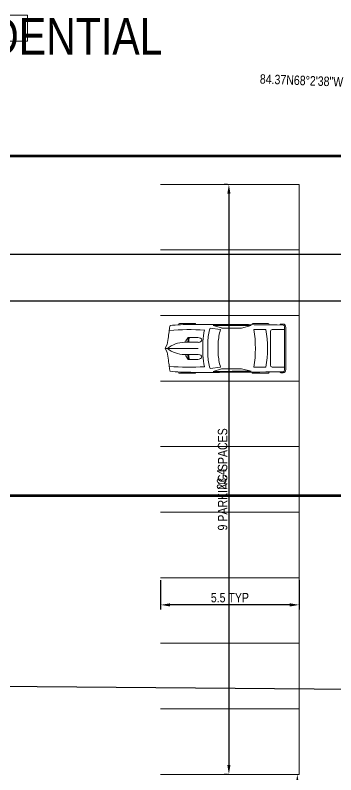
# Model space of a CAD drawing. Header units: metres. Extents: x -131662 to -32229, y -64241 to -2112.
# Drawn here: x -89039 to -76319, y -32564 to -2439 of the extents above; entities that cross this region are included whole.
import ezdxf

# ---------------------------------------------------------------- set-up
doc = ezdxf.new("R2010")
doc.units = ezdxf.units.M
doc.linetypes.add('ACAD_ISO09W100', pattern=[45, 24, -3, 6, -3, 6, -3])
for name, color, linetype, lineweight in [('C-ANNOTATIONS', 1, 'Continuous', 9), ('LR-BUILDING', 7, 'Continuous', 70), ('LR-EQUIPMENT', 6, 'Continuous', 9), ('LR-HATCH', 9, 'Continuous', 0), ('LR-PROPERTY LINE', 4, 'ACAD_ISO09W100', 70)]:
    doc.layers.add(name, color=color, linetype=linetype, lineweight=lineweight)
doc.styles.add('300 Title Text', font='arial.ttf', dxfattribs={"width": 0.8, "height": 700})
doc.styles.add('Dimension Text', font='arial.ttf', dxfattribs={"width": 0.8})
doc.styles.get("Standard").update_dxf_attribs({"font": 'arial.ttf'})
doc.dimstyles.new('Copy of DIM 150 - LENIN', dxfattribs={"dimscale": 150, "dimtxt": 2.5, "dimasz": 2.5, "dimexe": 1.25, "dimexo": 0.625, "dimtad": 1, "dimlfac": 0.001, "dimdsep": 46, "dimtxsty": 'Dimension Text', "dimcen": 2.5, "dimclrd": 256, "dimclre": 256, "dimclrt": 256, "dimadec": 0, "dimazin": 0, "dimtfac": 1, "dimtmove": 0, "dimatfit": 3, "dimfxl": 1, "dimarcsym": 0})
doc.dimstyles.new('DIM 150 - 2', dxfattribs={"dimscale": 150, "dimtxt": 2.5, "dimasz": 2.5, "dimexe": 1.25, "dimexo": 0.625, "dimtad": 1, "dimlfac": 0.001, "dimzin": 1, "dimdsep": 46, "dimtxsty": 'Standard', "dimcen": 2.5, "dimse1": 1, "dimse2": 1, "dimclrd": 256, "dimclre": 256, "dimclrt": 256, "dimadec": 0, "dimazin": 0, "dimtfac": 1, "dimtmove": 0, "dimatfit": 3, "dimfxl": 1, "dimarcsym": 0})
doc.dimstyles.new('DIM 150 - LR', dxfattribs={"dimscale": 150, "dimtxt": 2.5, "dimasz": 2.5, "dimexe": 1.25, "dimexo": 0.625, "dimtad": 1, "dimlfac": 0.001, "dimdsep": 46, "dimtxsty": 'Dimension Text', "dimcen": 2.5, "dimse1": 1, "dimse2": 1, "dimsd1": 1, "dimsd2": 1, "dimclrd": 256, "dimclre": 256, "dimclrt": 256, "dimadec": 0, "dimazin": 0, "dimtfac": 1, "dimtmove": 0, "dimatfit": 3, "dimfxl": 1, "dimarcsym": 0})

# ---------------------------------------------------------------- blocks, each defined once
blk = doc.blocks.new('*D105')
at = {"layer": 'Defpoints', "color": 0, "transparency": 16777216}
for p in [(-80520, -9148), (-80520, -32548), (-80520, -32548)]:
    blk.add_point(p, dxfattribs=at)
at = {"layer": 'C-ANNOTATIONS', "transparency": 16777216, "insert": (-80808, -20848), "char_height": 375, "attachment_point": 5, "rotation": 90, "style": 'Dimension Text'}
blk.add_mtext('9 PARKING SPACES', dxfattribs=at)
blk = doc.blocks.new('*U22')
for p, q in [((21.1, 37.4), (21.1, 36.8)), ((46.6, 38.9), (22.4, 38.9)), ((47.8, 37.4), (47.8, 37.4)), ((88, 31.9), (74.8, 35.9)), ((134.3, 35.6), (119.3, 31.8)), ((135.5, 37.1), (135.5, 37.4)), ((136.7, 38.9), (160.9, 38.9)), ((162.1, 37.4), (162.1, 36.8)), ((70, 31.5), (86.4, 29.4)), ((138.4, 29.4), (157.2, 29.4)), ((164.5, 26.4), (164.5, -26.4)), ((186.5, 29.4), (167, 29.4)), ((186.5, -33.5), (186.5, 33.5)), ((188.4, -32.8), (188.4, 32.8)), ((32.3, 11.6), (36.1, 17.2)), ((36.1, 17.2), (50.9, 17.2)), ((3.3, 6.1), (0.1, 0.4)), ((29.8, 9.5), (51.7, 9.5)), ((32.1, 9.5), (32.1, 11.2)), ((58.9, -10.8), (58.9, 10.8)), ((66.6, -10.5), (66.6, 10.5)), ((82.7, 8.5), (82.7, -8.5)), ((186.5, -10.5), (186.5, 10.5)), ((0, 0), (51.7, 0)), ((0.1, -0.4), (3.3, -6.1)), ((29.8, -9.5), (51.7, -9.5)), ((32.1, -9.5), (32.1, -11.2)), ((32.3, -11.6), (36.1, -17.2)), ((36.1, -17.2), (50.9, -17.2)), ((86.4, -29.4), (70, -31.5)), ((88, -31.9), (74.8, -35.9)), ((134.3, -35.6), (119.3, -31.8)), ((157.2, -29.4), (138.4, -29.4)), ((167, -29.4), (186.5, -29.4)), ((21.1, -37.4), (21.1, -36.8)), ((46.6, -38.9), (22.4, -38.9)), ((47.8, -37.4), (47.8, -37.4)), ((135.5, -37.1), (135.5, -37.4)), ((136.7, -38.9), (160.9, -38.9)), ((162.1, -37.4), (162.1, -36.8))]:
    blk.add_line(p, q)
for centre, major_axis, ratio, start_param, end_param in [((266, -27.5), (0, 313.3), 0.842304, 1.367076, 1.39176), ((41.2, -490.9), (0, 528.2), 0.842304, 0.00281, 0.075598), ((22.4, 37.4), (0, -1.48), 0.842304, 3.141593, 4.712389), ((64.5, -10555.6), (0, 10593), 0.842304, -0.013397, 0.002797), ((46.6, 37.4), (0, 1.48), 0.842304, -1.570796, 0), ((64.5, -10555.6), (0, -10591.5), 0.842304, 3.133765, 3.140441), ((136.7, 37.4), (0, -1.48), 0.842304, 3.141593, 4.712389), ((160.9, 37.4), (0, 1.48), 0.842304, -1.570796, 0), ((180.6, 35.8), (0, 2.22), 0.842304, -0.013017, 1.249894), ((64.5, -10556.4), (0, 10595.3), 0.842304, -0.013397, -0.013017), ((184, 32.8), (0, -5.25), 0.842304, 1.570796, 3.128196), ((184, 33.5), (0, -2.96), 0.842304, 1.570796, 3.128196), ((259.2, -27.5), (0, -305.3), 0.842304, 4.528606, 4.561838), ((37.5, -594), (0, -623.3), 0.842304, 3.096046, 3.200911), ((134.4, 5.4), (0, -89.8), 0.842304, 4.449482, 4.652344), ((135.3, 5.4), (0, 81.8), 0.842304, 1.245306, 1.50788), ((149.6, 2.8), (0, -79.6), 0.842304, 4.372215, 4.640744), ((95.8, -3666.4), (0, -3698.2), 0.842304, 3.134049, 3.144098), ((17.1, 0), (0, 147), 0.842304, 4.511394, 4.913384), ((35.9, 0), (0, 147), 0.842304, 4.511394, 4.913384), ((167, 26.4), (0, 2.96), 0.842304, 0, 1.570796), ((-204.5, 52.4), (0, -251), 0.842304, 1.385369, 1.434372), ((13, 17), (0, 27.4), 0.842304, 4.435146, 4.718221), ((14.2, 17), (0, 27.4), 0.842304, 4.435146, 4.718221), ((50.8, 13.3), (6.34, -0.36), 0.603834, -1.395552, 1.581315), ((0.6, 0), (0, -0.74), 0.842304, 4.131459, 5.293319), ((29.8, -46.7), (0, 56.2), 0.842304, 0, 0.590319), ((32.7, 11.2), (0, 0.74), 0.842304, 0.879714, 1.570796), ((-204.5, -52.4), (0, 251), 0.842304, -1.434372, -1.385369), ((29.8, 46.7), (0, 56.2), 0.842304, 2.551274, 3.141593), ((32.7, -11.2), (0, -0.74), 0.842304, 4.712389, 5.403472), ((13, -17), (0, -27.4), 0.842304, 1.564964, 1.848039), ((14.2, -17), (0, -27.4), 0.842304, 1.564964, 1.848039), ((134.4, -5.4), (0, -89.8), 0.842304, -1.510751, -1.307889), ((135.3, -5.4), (0, -81.8), 0.842304, -1.50788, -1.245306), ((149.6, -2.8), (0, -79.6), 0.842304, -1.499151, -1.230623), ((259.2, 27.5), (0, 305.3), 0.842304, 1.721348, 1.754579), ((266, 27.5), (0, 313.3), 0.842304, 1.749832, 1.774517), ((37.5, 594), (0, -623.3), 0.842304, -0.059319, 0.045547), ((95.8, 3666.4), (0, -3698.2), 0.842304, -0.002505, 0.007544), ((167, -26.4), (0, -2.96), 0.842304, 4.712389, 6.283185), ((184, -32.8), (0, -5.25), 0.842304, 0.013397, 1.570796), ((184, -33.5), (0, 2.96), 0.842304, 3.15499, 4.712389), ((41.2, 490.9), (0, -528.2), 0.842304, -0.075598, -0.00281), ((22.4, -37.4), (0, 1.48), 0.842304, 1.570796, 3.141593), ((64.5, 10555.6), (0, 10593), 0.842304, 3.138796, 3.15499), ((46.6, -37.4), (0, -1.48), 0.842304, 0, 1.570796), ((64.5, 10555.6), (0, -10591.5), 0.842304, 0.001152, 0.007828), ((136.7, -37.4), (0, -1.48), 0.842304, -1.570796, 0), ((160.9, -37.4), (0, 1.48), 0.842304, 3.141593, 4.712389), ((180.6, -35.8), (0, -2.22), 0.842304, -1.249894, 0.013017), ((64.5, 10556.4), (0, 10595.3), 0.842304, 3.15461, 3.15499)]:
    blk.add_ellipse(centre, major_axis=major_axis, ratio=ratio, start_param=start_param, end_param=end_param)
at = {"extrusion": (0, 0, -1)}
blk.add_ellipse((50.8, -13.3), major_axis=(6.34, 0.36), ratio=0.603834, start_param=-1.395552, end_param=1.581315, dxfattribs=at)
blk = doc.blocks.new('RESIDENTIAL')
at = {"layer": 'C-ANNOTATIONS'}
blk.add_lwpolyline([(-2370, 443), (2370, 443), (2370, -443), (-2370, -443)], close=True, dxfattribs=at)
at = {"layer": 'C-ANNOTATIONS', "insert": (-2209, 351), "char_height": 1252.7, "width": 35.23, "attachment_point": 1, "style": '300 Title Text'}
blk.add_mtext('RESIDENTIAL', dxfattribs=at)
blk = doc.blocks.new('A$C599837e3')
at = {"layer": 'LR-BUILDING', "xscale": 0.8870610831241271, "yscale": 0.8870610831241271, "zscale": 0.8870610831241271}
blk.add_blockref('RESIDENTIAL', (2103, 393), dxfattribs=at)
blk = doc.blocks.new('*D115')
at = {"layer": 'Defpoints', "color": 0, "transparency": 16777216}
for p in [(-119885, -4894), (-35536, -6866), (-35577, -7999)]:
    blk.add_point(p, dxfattribs=at)
at = {"layer": 'C-ANNOTATIONS', "transparency": 16777216, "insert": (-77679, -5029), "char_height": 375, "width": 3183.4, "attachment_point": 5, "rotation": 357.8907, "style": 'Dimension Text'}
blk.add_mtext('84.37N68%%D2\'38"W', dxfattribs=at)
blk = doc.blocks.new('*D118')
at = {"layer": 'C-ANNOTATIONS', "lineweight": -2, "transparency": 16777216}
blk.add_line((-77845, -32923), (-77844, -33963), dxfattribs=at)
at = {"layer": 'C-ANNOTATIONS', "transparency": 16777216}
for points in [[(-77783, -32923), (-77908, -32923), (-77845, -32548)], [(-77782, -33963), (-77907, -33963), (-77844, -34338)]]:
    blk.add_solid(points, dxfattribs=at)
at = {"layer": 'Defpoints', "color": 0, "transparency": 16777216}
for p in [(-77770, -32548), (-77844, -34338), (-77768, -34338)]:
    blk.add_point(p, dxfattribs=at)
at = {"layer": 'C-ANNOTATIONS', "transparency": 16777216, "insert": (-77559, -33443), "char_height": 375, "attachment_point": 5, "rotation": 270.05}
blk.add_mtext('1.79', dxfattribs=at)
blk = doc.blocks.new('*D123')
at = {"layer": 'C-ANNOTATIONS', "lineweight": -2, "transparency": 16777216}
blk.add_line((-98707, -13763), (-35839, -13763), dxfattribs=at)
at = {"layer": 'C-ANNOTATIONS', "transparency": 16777216}
for points in [[(-98707, -13700), (-98707, -13825), (-99082, -13763)], [(-35839, -13700), (-35839, -13825), (-35464, -13763)]]:
    blk.add_solid(points, dxfattribs=at)
at = {"layer": 'Defpoints', "color": 0, "transparency": 16777216}
for p in [(-35464, -13763), (-35464, -14742), (-99082, -14829)]:
    blk.add_point(p, dxfattribs=at)
at = {"layer": 'C-ANNOTATIONS', "transparency": 16777216, "insert": (-67273, -13478), "char_height": 375, "attachment_point": 5}
blk.add_mtext('63.62', dxfattribs=at)
blk = doc.blocks.new('*D124')
at = {"layer": 'C-ANNOTATIONS', "lineweight": -2, "transparency": 16777216}
blk.add_line((-94861, -11915), (-35903, -11915), dxfattribs=at)
at = {"layer": 'C-ANNOTATIONS', "transparency": 16777216}
for points in [[(-94861, -11853), (-94861, -11978), (-95236, -11915)], [(-35903, -11853), (-35903, -11978), (-35528, -11915)]]:
    blk.add_solid(points, dxfattribs=at)
at = {"layer": 'Defpoints', "color": 0, "transparency": 16777216}
for p in [(-35528, -10938), (-95236, -11940), (-35528, -11915)]:
    blk.add_point(p, dxfattribs=at)
at = {"layer": 'C-ANNOTATIONS', "transparency": 16777216, "insert": (-65382, -11630), "char_height": 375, "attachment_point": 5}
blk.add_mtext('59.71', dxfattribs=at)
blk = doc.blocks.new('*D88')
at = {"layer": 'C-ANNOTATIONS', "lineweight": -2, "transparency": 16777216}
for p, q in [((-80614, -9148), (-80748, -9148)), ((-80561, -9523), (-80561, -32173)), ((-80614, -32548), (-80748, -32548))]:
    blk.add_line(p, q, dxfattribs=at)
at = {"layer": 'C-ANNOTATIONS', "transparency": 16777216}
for points in [[(-80623, -9523), (-80498, -9523), (-80561, -9148)], [(-80623, -32173), (-80498, -32173), (-80561, -32548)]]:
    blk.add_solid(points, dxfattribs=at)
at = {"layer": 'Defpoints', "color": 0, "transparency": 16777216}
for p in [(-80520, -9148), (-80561, -32548), (-80520, -32548)]:
    blk.add_point(p, dxfattribs=at)
at = {"layer": 'C-ANNOTATIONS', "transparency": 16777216, "insert": (-80846, -20848), "char_height": 375, "attachment_point": 5, "rotation": 90, "style": 'Dimension Text'}
blk.add_mtext('23.4', dxfattribs=at)
blk = doc.blocks.new('*D99')
at = {"layer": 'C-ANNOTATIONS', "lineweight": -2, "transparency": 16777216}
for p, q in [((-102951, -27578), (-102963, -29131)), ((-35288, -28117), (-35301, -29670)), ((-102587, -28947), (-35674, -29480))]:
    blk.add_line(p, q, dxfattribs=at)
at = {"layer": 'C-ANNOTATIONS', "transparency": 16777216}
for points in [[(-102586, -28884), (-102587, -29009), (-102962, -28944)], [(-35674, -29417), (-35675, -29542), (-35299, -29483)]]:
    blk.add_solid(points, dxfattribs=at)
at = {"layer": 'Defpoints', "color": 0, "transparency": 16777216}
for p in [(-102950, -27484), (-35287, -28023), (-35299, -29483)]:
    blk.add_point(p, dxfattribs=at)
at = {"layer": 'C-ANNOTATIONS', "transparency": 16777216, "insert": (-69425, -28926), "char_height": 375, "attachment_point": 5, "rotation": 359.5435, "style": 'Dimension Text'}
blk.add_mtext('67.66', dxfattribs=at)
blk = doc.blocks.new('*D102')
at = {"layer": 'C-ANNOTATIONS', "lineweight": -2, "transparency": 16777216}
for p, q in [((-83270, -24842), (-83270, -26013)), ((-77770, -24842), (-77770, -26013)), ((-78145, -25825), (-82895, -25825))]:
    blk.add_line(p, q, dxfattribs=at)
at = {"layer": 'C-ANNOTATIONS', "transparency": 16777216}
for points in [[(-82895, -25763), (-82895, -25888), (-83270, -25825)], [(-78145, -25763), (-78145, -25888), (-77770, -25825)]]:
    blk.add_solid(points, dxfattribs=at)
at = {"layer": 'Defpoints', "color": 0, "transparency": 16777216}
for p in [(-83270, -24748), (-77770, -24748), (-83270, -25825)]:
    blk.add_point(p, dxfattribs=at)
at = {"layer": 'C-ANNOTATIONS', "transparency": 16777216, "insert": (-80520, -25541), "char_height": 375, "width": 2912.59, "attachment_point": 5, "style": 'Dimension Text'}
blk.add_mtext('5.5 TYP', dxfattribs=at)
blk = doc.blocks.new('*D139')
at = {"layer": 'Defpoints', "color": 0, "transparency": 16777216}
for p in [(-35351, -20497), (-109440, -21486), (-35351, -21486)]:
    blk.add_point(p, dxfattribs=at)
at = {"layer": 'C-ANNOTATIONS', "transparency": 16777216, "insert": (-72396, -20212), "char_height": 375, "width": 4131.56, "attachment_point": 5, "style": 'Dimension Text'}
blk.add_mtext('74.09 N68%%D01\'15"W', dxfattribs=at)

msp = doc.modelspace()

# ---------------------------------------------------------------- linework, layer by layer
at = {"layer": 'C-ANNOTATIONS'}
for p, q in [((-77769.997, -9148.279), (-83269.997, -9148.279)), ((-77769.997, -9148.279), (-77769.997, -14593.92)), ((-77769.997, -11748.279), (-83269.997, -11748.279)), ((-77769.997, -14348.279), (-83269.997, -14348.279)), ((-77769.997, -14593.92), (-77769.997, -31050.335)), ((-77769.997, -16948.279), (-83269.997, -16948.279)), ((-77769.997, -19548.279), (-83269.997, -19548.279)), ((-77769.997, -22148.279), (-83269.997, -22148.279)), ((-77769.997, -24748.279), (-83269.997, -24748.279)), ((-77769.997, -27348.279), (-83269.997, -27348.279)), ((-77769.997, -29948.279), (-83269.997, -29948.279)), ((-77769.997, -31050.335), (-77769.997, -32548.279)), ((-77769.997, -32548.279), (-83269.997, -32548.279))]:
    msp.add_line(p, q, dxfattribs=at)
at = {"layer": 'LR-HATCH'}
msp.add_line((-77667.323, -8015.739), (-77667.323, -8015.739), dxfattribs=at)
at = {"layer": 'LR-PROPERTY LINE'}
for p, q in [((-119757.32, -8032.676), (-35577.327, -7998.802)), ((-119757.32, -8032.676), (-35577.327, -7998.802)), ((-109440.995, -21485.974), (-35350.995, -21485.974))]:
    msp.add_line(p, q, dxfattribs=at)

# ---------------------------------------------------------------- block references
at = {"xscale": 1.311687639617282, "yscale": 1.311687639617282, "zscale": 1.311687639617282}
msp.add_blockref('A$C599837e3', (-94062.263, -3470.057), dxfattribs=at)
at = {"layer": 'LR-EQUIPMENT', "xscale": 25.4, "yscale": 25.4, "zscale": 25.4}
msp.add_blockref('*U22', (-83087.338, -15653.696), dxfattribs=at)

# ---------------------------------------------------------------- dimensions: what is measured, and where the dimension line sits
at = {"layer": 'C-ANNOTATIONS'}
dim = msp.add_aligned_dim(p1=(-119885.452, -4893.691), p2=(-35577.327, -7998.802), distance=1133.297, text='<>N68%%D2\'38"W', dimstyle='DIM 150 - LR', dxfattribs=at)
dim.commit()
dim.dimension.update_dxf_attribs({"geometry": '*D115', "text_midpoint": (-77679.176, -5028.568)})
dim = msp.add_linear_dim(base=(-80519.997, -32548.279), p1=(-80519.997, -9148.279), p2=(-80519.997, -32548.279), angle=90, text='9 PARKING SPACES', dimstyle='DIM 150 - LR', dxfattribs=at)
dim.commit()
dim.dimension.update_dxf_attribs({"geometry": '*D105', "text_midpoint": (-80807.642, -20848.279)})
for p1, p2, distance, dimstyle, picture, middle in [((-80519.997, -9148.279), (-80519.997, -32548.279), -40.616, 'Copy of DIM 150 - LENIN', '*D88', (-80845.956, -20848.279)), ((-77769.997, -32548.279), (-77768.435, -34338.279), -75.479, 'DIM 150 - 2', '*D118', (-77559.48, -33443.096))]:
    dim = msp.add_aligned_dim(p1=p1, p2=p2, distance=distance, dimstyle=dimstyle, dxfattribs=at)
    dim.commit()
    dim.dimension.update_dxf_attribs({"geometry": picture, "text_midpoint": middle})
for base, p1, p2, picture, middle in [((-35528.005, -11915.262), (-95235.648, -11939.872), (-35528.005, -10937.904), '*D124', (-65381.827, -11630.047)), ((-35464.161, -13762.918), (-99082.008, -14828.96), (-35464.161, -14742.388), '*D123', (-67273.085, -13477.575))]:
    dim = msp.add_linear_dim(base=base, p1=p1, p2=p2, dimstyle='DIM 150 - 2', dxfattribs=at)
    dim.commit()
    dim.dimension.update_dxf_attribs({"geometry": picture, "text_midpoint": middle})
for base, p1, p2, text, dimstyle, picture, middle in [((-35350.995, -20497.457), (-109440.032, -21485.974), (-35350.995, -21485.974), '<> N68%%D01\'15"W', 'DIM 150 - LR', '*D139', (-72395.514, -20212.242)), ((-83269.997, -25825.118), (-77769.997, -24748.279), (-83269.997, -24748.279), '<> TYP', 'Copy of DIM 150 - LENIN', '*D102', (-80519.997, -25540.67))]:
    dim = msp.add_linear_dim(base=base, p1=p1, p2=p2, text=text, dimstyle=dimstyle, dxfattribs=at)
    dim.commit()
    dim.dimension.update_dxf_attribs({"geometry": picture, "text_midpoint": middle})
dim = msp.add_linear_dim(base=(-35299.104, -29482.834), p1=(-102949.997, -27484.029), p2=(-35287.474, -28023.142), angle=359.5434956, dimstyle='Copy of DIM 150 - LENIN', dxfattribs=at)
dim.commit()
dim.dimension.update_dxf_attribs({"geometry": '*D99', "text_midpoint": (-69427.153, -29210.913), "dimtype": 161})

doc.saveas('drawing.dxf')
